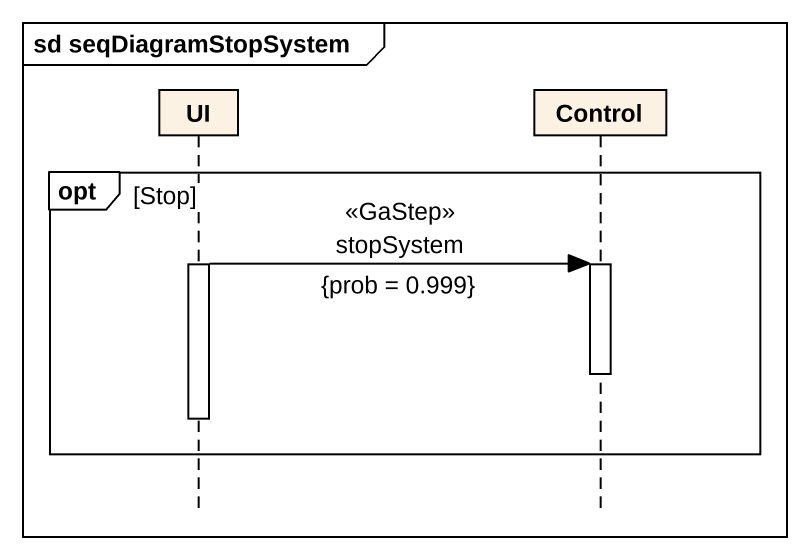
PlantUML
@startuml
mainframe sd seqDiagramStopSystem
hide footbox
participant UI
participant "Control" as Control_

opt Stop
  activate UI
  UI -> Control_ : stopSystem\n<<GaStep>>\n{prob = 0.999}
  activate Control_
  deactivate Control_
  deactivate UI
end
@enduml
